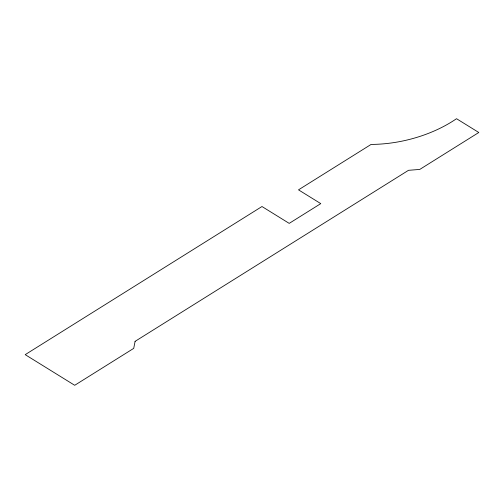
<?xml version="1.0" encoding="UTF-8"?>
<svg xmlns="http://www.w3.org/2000/svg" width="504" height="504" viewBox="0 0 504 504"><rect width="100%" height="100%" fill="white"/><g stroke="black" fill="none" stroke-linecap="round" stroke-linejoin="round"><path stroke-width="0.76" d="M135.091 341.353L133.724 348.365L74.699 385.295L25.2 354.652L261.979 206.527L289.202 223.379L320.771 203.629L298.5 189.844L371.114 144.415A96.604 56.372 -13.2 0 0 456.523 118.705L478.8 132.495L419.769 169.426L408.505 170.308L135.091 341.353"/></g></svg>
